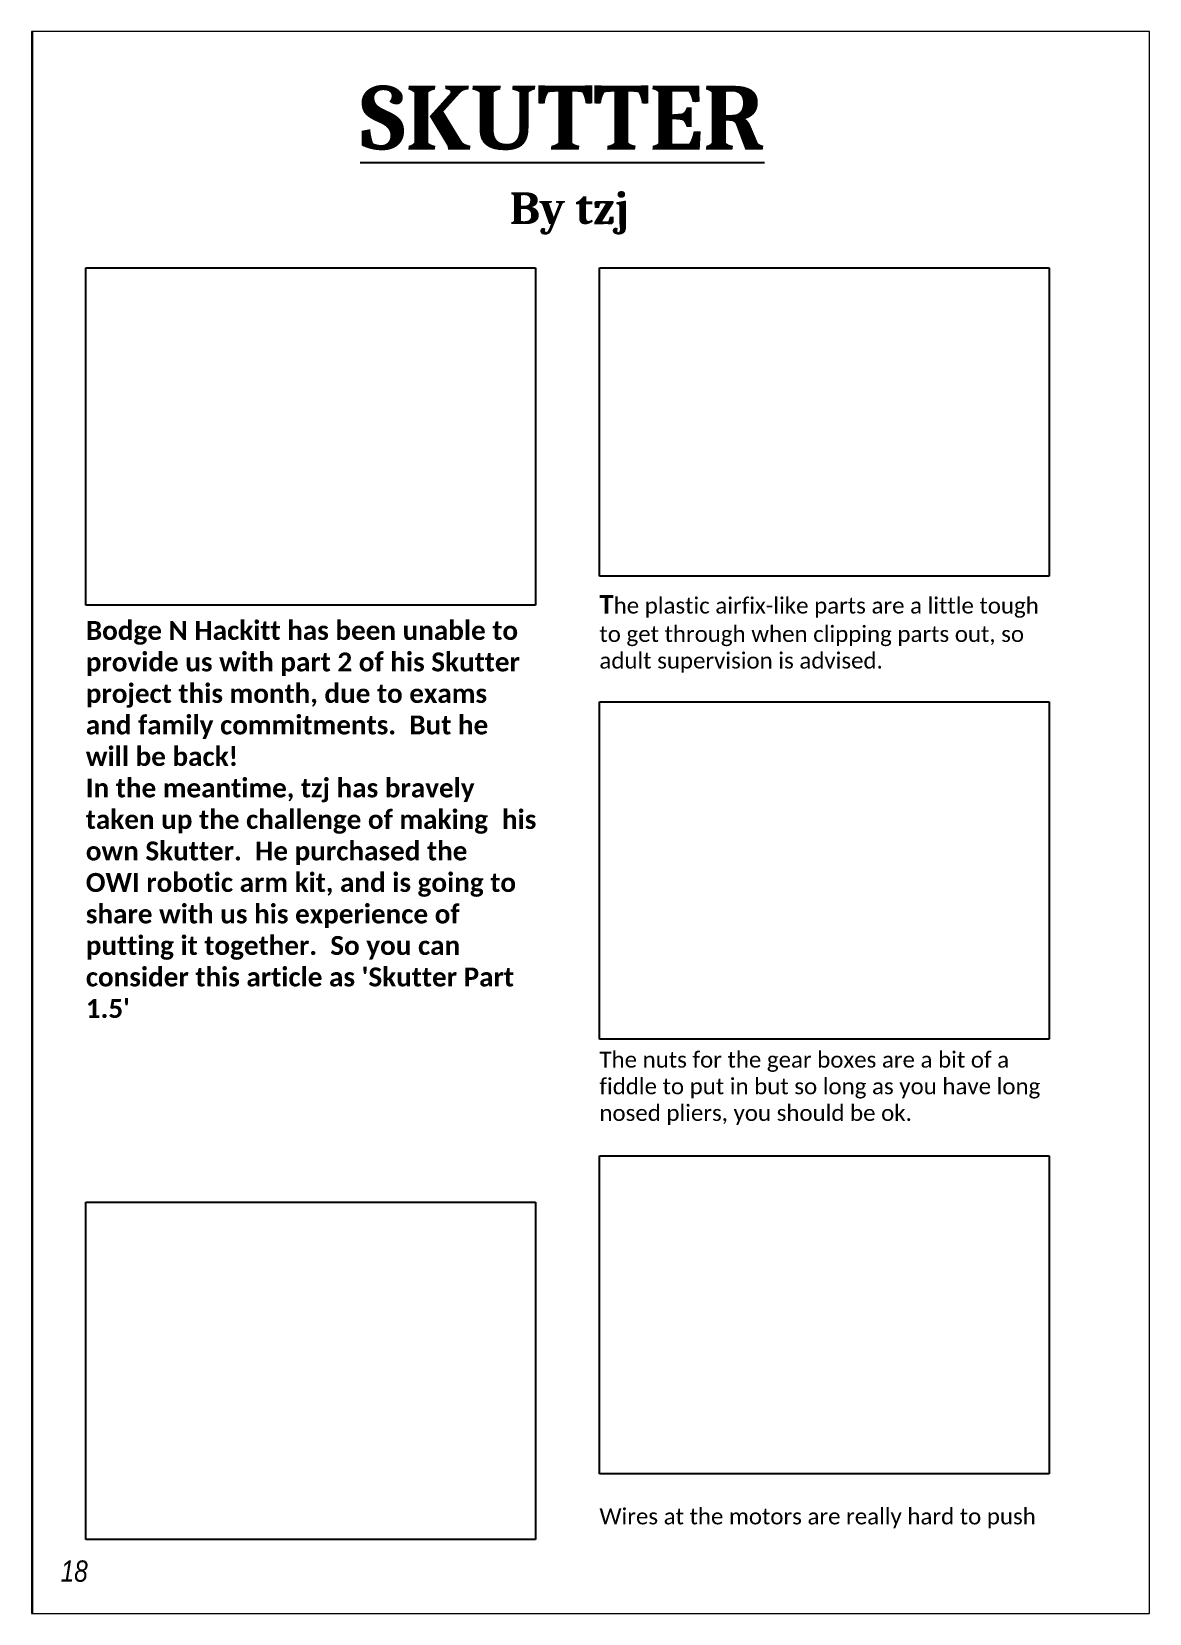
# Paper-space layout 'Page18' of a CAD drawing. Header units: millimetres. Extents: x 202 to 412, y -20 to 277.
# The model-space entities are those that its viewports show. They can reach past a viewport. Long polylines and large blocks are cut down to what shows.
import ezdxf

# ---------------------------------------------------------------- set-up
doc = ezdxf.new("R2010")
doc.units = ezdxf.units.MM
doc.layers.add('Images', color=7, linetype='Continuous')
doc.layers.add('Text', color=7, linetype='Continuous')
doc.styles.get("Standard").update_dxf_attribs({"font": 'arial.ttf'})
picture_1 = doc.add_image_def('image1.jpg', size_in_pixel=(1024, 768))
picture_2 = doc.add_image_def('image2.jpg', size_in_pixel=(1024, 768))
picture_3 = doc.add_image_def('image3.jpg', size_in_pixel=(949, 651))
picture_4 = doc.add_image_def('image4.jpg', size_in_pixel=(1024, 768))
picture_5 = doc.add_image_def('image9.jpg', size_in_pixel=(1024, 724))
picture_6 = doc.add_image_def('image10.jpg', size_in_pixel=(1024, 768))

msp = doc.modelspace()

# ---------------------------------------------------------------- texts
at = {"layer": 'Images', "insert": (260.86, 600.18), "char_height": 12, "attachment_point": 1}
msp.add_mtext_dynamic_manual_height_columns('\\pi51.548;{\\fCambria|b1|i0|c0|p18;\\L\\C157;\\c9527094;SKUTTER\\P\\pi79.644;\\H0.5x;\\lBy tzj}', width=181, gutter_width=12.5, heights=[0], dxfattribs=at)
at = {"layer": 'Text', "attachment_point": 1}
for s, insert, char_height in [('{\\fCalibri|b1|i0|c0|p34;\\H1.1667x;T\\fCalibri|b0|i0|c0|p34;\\H0.85714x;he plastic airfix-like parts are a little tough \\H1.4167x; \\H0.70588x;to get through when clipping parts out, so \\H1.3354x; \\H0.74882x;adult supervision is advised.\\H1.241x; }', (357.36, 504.54), 3), ("{\\fCalibri|b1|i0|c0|p34;Bodge N Hackitt has been unable to \\H1.3208x; \\H0.75713x;provide us with part 2 of his Skutter \\H1.5142x; \\H0.6604x;project this month, due to exams \\H1.4474x; \\H0.69088x;and family commitments.  But he \\H1.472x; \\H0.67934x;will be back!\\H1.4615x; \\H0.68422x;\\PIn the meantime, tzj has bravely \\H2.5445x; \\H0.39301x;taken up the challenge of making \\H1.1063x; \\H0.9039x;his own Skutter.  He purchased the \\H1.5834x; \\H0.63155x;OWI robotic arm kit, and is going to \\H1.4205x; \\H0.70396x;share with us his experience of \\H1.481x; \\H0.67523x;putting it together.  So you can \\H1.4585x; \\H0.68563x;consider this article as 'Skutter Part \\H1.4622x; \\H0.68392x;1.5'\\H1.3925x; }", (260.86, 499.64), 3.55), ('{\\fCalibri|b0|i0|c0|p34;The nuts for the gear boxes are a bit of a \\H1.3269x; \\H0.75362x;fiddle to put in but so long as you have long \\H1.2516x; \\H0.79898x;nosed pliers, you should be ok.\\H1.2713x; }', (357.36, 418.74), 3), ('{\\fCalibri|b0|i0|c0|p34;Wires at the motors are really hard to push\\H1.3215x; }', (357.36, 332.95), 3)]:
    msp.add_mtext_dynamic_manual_height_columns(s, width=84.5, gutter_width=12.5, heights=[0], dxfattribs=dict(at, insert=insert, char_height=char_height))
at = {"layer": 'Text', "color": 255, "insert": (250.86, 323.18), "char_height": 4, "attachment_point": 1}
msp.add_mtext_dynamic_manual_height_columns('\\pi5.2703;{\\fArial Narrow|b0|i1|c0|p34;\\C43;18}', width=9.7232, gutter_width=12.5, heights=[0], dxfattribs=at)

# ---------------------------------------------------------------- pictures from other files: only their frames are drawn
at = {"layer": 'Images'}
image = msp.add_image(picture_6, insert=(250.86, 296.02), size_in_units=(420, 315), dxfattribs=dict(at, brightness=90, contrast=64))
image.dxf.flags = 7
image = msp.add_image(picture_1, insert=(260.86, 502.62), size_in_units=(84.5, 63.37), dxfattribs=at)
image.dxf.flags = 7
image = msp.add_image(picture_3, insert=(357.36, 508.03), size_in_units=(84.5, 57.97), dxfattribs=at)
image.dxf.flags = 7
image = msp.add_image(picture_4, insert=(357.36, 421.06), size_in_units=(84.5, 63.37), dxfattribs=at)
image.dxf.flags = 7
image = msp.add_image(picture_5, insert=(357.36, 339.42), size_in_units=(84.5, 59.74), dxfattribs=at)
image.dxf.flags = 7
image = msp.add_image(picture_2, insert=(260.86, 327.11), size_in_units=(84.5, 63.38), dxfattribs=at)
image.dxf.flags = 7

psp = doc.layouts.new('Page18')

# ---------------------------------------------------------------- viewports
at = {"layer": '0'}
psp.add_viewport(center=(307.4, 128.55), size=(210, 297.096), view_center_point=(355.68, 461.79), view_height=297.104, dxfattribs=at)

doc.saveas('drawing.dxf')
